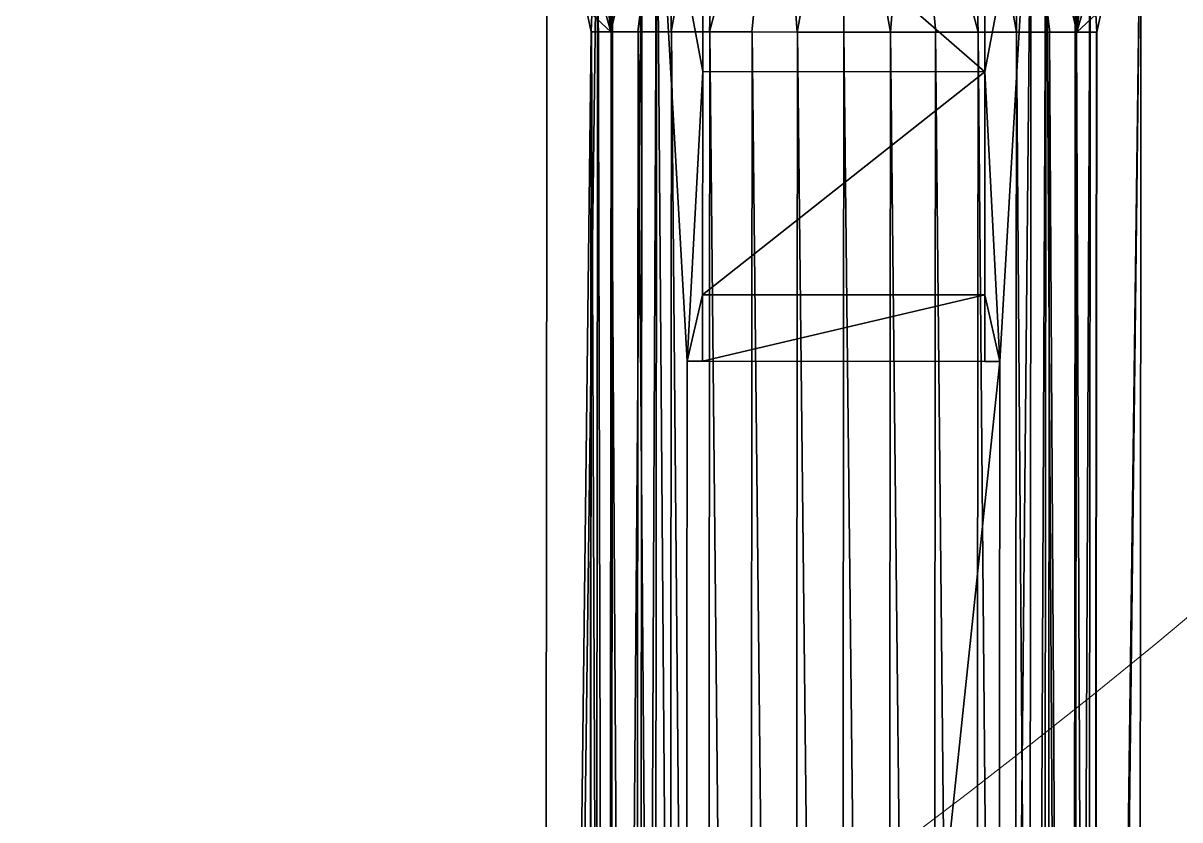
# Model space of a CAD drawing. Header units: inches. Extents: x 0 to 46333, y 12439 to 30520.
# Drawn here: x 18746.6 to 18902.7, y 16652.8 to 16760.4 of the extents above; entities that cross this region are included whole.
import ezdxf

# ---------------------------------------------------------------- set-up
doc = ezdxf.new("R2010")
doc.units = ezdxf.units.IN
doc.header["$MEASUREMENT"] = 0
doc.layers.add('DLX_FL1_LUM', color=7, linetype='Continuous', true_color=0xffd400)
doc.layers.add('DOOR', color=2, linetype='Continuous', lineweight=0)
doc.layers.add('v.p', color=7, linetype='Continuous')

# ---------------------------------------------------------------- blocks, each defined once
blk = doc.blocks.new('first floor civil')
at = {"layer": 'DOOR', "color": 9}
blk.add_arc((601042.11, 123266.22), 900, 270, 0, dxfattribs=at)

msp = doc.modelspace()

# ---------------------------------------------------------------- linework, layer by layer
at = {"layer": 'DLX_FL1_LUM'}
for points in [[(18825.94, 16759.2, 0), (18833.82, 16793.81, 0)], [(18833.82, 16793.81, 0), (18825.94, 16759.2, 0)], [(18833.82, 16793.81, 0), (18829.58, 16759.2, 0)], [(18829.58, 16759.2, 0), (18833.82, 16793.81, 0)], [(18833.82, 16793.81, 0), (18834.06, 16759.19, 0)], [(18834.06, 16759.19, 0), (18833.82, 16793.81, 0)], [(18834.06, 16759.19, 0), (18840.36, 16793.81, 0)], [(18840.36, 16793.81, 0), (18834.06, 16759.19, 0)], [(18839.24, 16759.19, 0), (18840.36, 16793.81, 0)], [(18840.36, 16793.81, 0), (18839.24, 16759.19, 0)], [(18848.47, 16793.8, 0), (18839.24, 16759.19, 0)], [(18839.24, 16759.19, 0), (18848.47, 16793.8, 0)], [(18848.47, 16793.8, 0), (18844.97, 16759.18, 0)], [(18844.97, 16759.18, 0), (18848.47, 16793.8, 0)], [(18851.08, 16759.17, 0), (18848.47, 16793.8, 0)], [(18848.47, 16793.8, 0), (18851.08, 16759.17, 0)], [(18857.41, 16793.79, 0), (18851.08, 16759.17, 0)], [(18851.08, 16759.17, 0), (18857.41, 16793.79, 0)], [(18857.41, 16793.79, 0), (18857.37, 16759.17, 0)], [(18857.37, 16759.17, 0), (18857.41, 16793.79, 0)], [(18857.41, 16793.79, 0), (18863.67, 16759.16, 0)], [(18863.67, 16759.16, 0), (18857.41, 16793.79, 0)], [(18863.67, 16759.16, 0), (18866.34, 16793.78, 0)], [(18866.34, 16793.78, 0), (18863.67, 16759.16, 0)], [(18866.34, 16793.78, 0), (18869.77, 16759.16, 0)], [(18866.34, 16793.78, 0), (18875.5, 16759.15, 0)], [(18869.77, 16759.16, 0), (18866.34, 16793.78, 0)], [(18875.5, 16759.15, 0), (18866.34, 16793.78, 0)], [(18875.5, 16759.15, 0), (18874.45, 16793.77, 0)], [(18874.45, 16793.77, 0), (18880.68, 16759.15, 0)], [(18874.45, 16793.77, 0), (18875.5, 16759.15, 0)], [(18880.68, 16759.15, 0), (18874.45, 16793.77, 0)], [(18880.68, 16759.15, 0), (18880.99, 16793.77, 0)], [(18880.99, 16793.77, 0), (18880.68, 16759.15, 0)], [(18888.8, 16759.14, 0), (18880.99, 16793.77, 0)], [(18880.99, 16793.77, 0), (18885.16, 16759.14, 0)], [(18880.99, 16793.77, 0), (18888.8, 16759.14, 0)], [(18885.16, 16759.14, 0), (18880.99, 16793.77, 0)], [(18817.31, 16786.95, 0), (18816.74, 16207.6, 0)], [(18816.74, 16207.6, 0), (18817.31, 16786.95, 0)], [(18824.16, 16786.94, 0), (18816.74, 16207.6, 0)], [(18816.74, 16207.6, 0), (18824.16, 16786.94, 0)], [(18817.31, 16786.95, 0), (18823.26, 16759.2, 0)], [(18823.26, 16759.2, 0), (18817.31, 16786.95, 0)], [(18823.6, 16207.6, 0), (18824.16, 16786.94, 0)], [(18824.16, 16786.94, 0), (18823.6, 16207.6, 0)], [(18824.16, 16786.94, 0), (18825.6, 16207.59, 0)], [(18825.6, 16207.59, 0), (18824.16, 16786.94, 0)], [(18830.13, 16786.94, 0), (18825.6, 16207.59, 0)], [(18826.17, 16786.94, 0), (18825.6, 16207.59, 0)], [(18825.6, 16207.59, 0), (18830.13, 16786.94, 0)], [(18825.6, 16207.59, 0), (18826.17, 16786.94, 0)], [(18829.57, 16207.59, 0), (18830.13, 16786.94, 0)], [(18830.13, 16786.94, 0), (18829.57, 16207.59, 0)], [(18832.14, 16786.93, 0), (18829.57, 16207.59, 0)], [(18829.57, 16207.59, 0), (18832.14, 16786.93, 0)], [(18832.14, 16786.93, 0), (18831.57, 16207.59, 0)], [(18831.57, 16207.59, 0), (18832.14, 16786.93, 0)], [(18832.14, 16786.93, 0), (18836.23, 16714.76, 0)], [(18838.32, 16753.85, 0), (18832.14, 16786.93, 0)], [(18832.14, 16786.93, 0), (18838.32, 16753.85, 0)], [(18832.14, 16786.93, 0), (18835.83, 16309.82, 0)], [(18836.23, 16714.76, 0), (18832.14, 16786.93, 0)], [(18835.83, 16309.82, 0), (18832.14, 16786.93, 0)], [(18838.32, 16753.85, 0), (18838.35, 16786.93, 0)], [(18838.35, 16786.93, 0), (18838.32, 16753.85, 0)], [(18876.41, 16753.81, 0), (18838.35, 16786.93, 0)], [(18838.35, 16786.93, 0), (18876.41, 16753.81, 0)], [(18876.44, 16786.89, 0), (18876.41, 16753.81, 0)], [(18876.41, 16753.81, 0), (18876.44, 16786.89, 0)], [(18882.66, 16786.88, 0), (18876.41, 16753.81, 0)], [(18876.41, 16753.81, 0), (18882.66, 16786.88, 0)], [(18882.66, 16786.88, 0), (18878.04, 16309.78, 0)], [(18878.04, 16309.78, 0), (18882.66, 16786.88, 0)], [(18878.43, 16714.72, 0), (18882.66, 16786.88, 0)], [(18882.66, 16786.88, 0), (18878.43, 16714.72, 0)], [(18882.09, 16207.54, 0), (18882.66, 16786.88, 0)], [(18882.09, 16207.54, 0), (18884.66, 16786.88, 0)], [(18882.66, 16786.88, 0), (18882.09, 16207.54, 0)], [(18884.66, 16786.88, 0), (18882.09, 16207.54, 0)], [(18884.1, 16207.54, 0), (18884.66, 16786.88, 0)], [(18884.66, 16786.88, 0), (18884.1, 16207.54, 0)], [(18884.66, 16786.88, 0), (18888.07, 16207.53, 0)], [(18888.07, 16207.53, 0), (18884.66, 16786.88, 0)], [(18890.64, 16786.88, 0), (18888.07, 16207.53, 0)], [(18888.63, 16786.88, 0), (18888.07, 16207.53, 0)], [(18888.07, 16207.53, 0), (18890.64, 16786.88, 0)], [(18888.07, 16207.53, 0), (18888.63, 16786.88, 0)], [(18890.64, 16786.88, 0), (18890.07, 16207.53, 0)], [(18890.07, 16207.53, 0), (18890.64, 16786.88, 0)], [(18897.49, 16786.87, 0), (18890.07, 16207.53, 0)], [(18890.07, 16207.53, 0), (18897.49, 16786.87, 0)], [(18890.98, 16235.27, 0), (18897.49, 16786.87, 0)], [(18897.49, 16786.87, 0), (18890.98, 16235.27, 0)], [(18897.49, 16786.87, 0), (18891.49, 16759.14, 0)], [(18891.49, 16759.14, 0), (18897.49, 16786.87, 0)], [(18896.93, 16207.52, 0), (18897.49, 16786.87, 0)], [(18897.49, 16786.87, 0), (18896.93, 16207.52, 0)], [(18826.81, 16783.18, 0), (18825.94, 16759.2, 0)], [(18825.94, 16759.2, 0), (18826.81, 16783.18, 0)], [(18887.98, 16783.12, 0), (18888.8, 16759.14, 0)], [(18888.8, 16759.14, 0), (18887.98, 16783.12, 0)], [(18825.5, 16777.81, 0), (18825.94, 16759.2, 0)], [(18825.94, 16759.2, 0), (18825.5, 16777.81, 0)], [(18889.28, 16777.75, 0), (18888.8, 16759.14, 0)], [(18888.8, 16759.14, 0), (18889.28, 16777.75, 0)], [(18824.48, 16772.38, 0), (18825.94, 16759.2, 0)], [(18825.94, 16759.2, 0), (18824.48, 16772.38, 0)], [(18890.28, 16772.31, 0), (18888.8, 16759.14, 0)], [(18888.8, 16759.14, 0), (18890.28, 16772.31, 0)], [(18823.77, 16766.95, 0), (18825.94, 16759.2, 0)], [(18825.94, 16759.2, 0), (18823.77, 16766.95, 0)], [(18890.99, 16766.88, 0), (18888.8, 16759.14, 0)], [(18888.8, 16759.14, 0), (18890.99, 16766.88, 0)], [(18823.35, 16761.6, 0), (18823.26, 16759.2, 0)], [(18823.26, 16759.2, 0), (18823.35, 16761.6, 0)], [(18823.35, 16761.6, 0), (18825.94, 16759.2, 0)], [(18825.94, 16759.2, 0), (18823.35, 16761.6, 0)], [(18888.8, 16759.14, 0), (18891.39, 16761.54, 0)], [(18891.39, 16761.54, 0), (18888.8, 16759.14, 0)], [(18891.49, 16759.14, 0), (18891.39, 16761.54, 0)], [(18891.39, 16761.54, 0), (18891.49, 16759.14, 0)], [(18823.26, 16759.2, 0), (18816.74, 16207.6, 0)], [(18816.74, 16207.6, 0), (18823.26, 16759.2, 0)], [(18823.26, 16759.2, 0), (18822.75, 16235.34, 0)], [(18822.75, 16235.34, 0), (18823.26, 16759.2, 0)], [(18822.78, 16235.34, 0), (18823.26, 16759.2, 0)], [(18823.29, 16759.2, 0), (18822.78, 16235.34, 0)], [(18823.26, 16759.2, 0), (18822.78, 16235.34, 0)], [(18822.78, 16235.34, 0), (18823.29, 16759.2, 0)], [(18823.29, 16759.2, 0), (18823.26, 16759.2, 0)], [(18823.26, 16759.2, 0), (18825.94, 16759.2, 0)], [(18823.26, 16759.2, 0), (18823.29, 16759.2, 0)], [(18825.94, 16759.2, 0), (18823.26, 16759.2, 0)], [(18825.98, 16759.2, 0), (18823.29, 16759.2, 0)], [(18823.29, 16759.2, 0), (18825.94, 16759.2, 0)], [(18825.94, 16759.2, 0), (18823.29, 16759.2, 0)], [(18823.29, 16759.2, 0), (18825.47, 16235.33, 0)], [(18825.47, 16235.33, 0), (18823.29, 16759.2, 0)], [(18823.29, 16759.2, 0), (18825.98, 16759.2, 0)], [(18825.47, 16235.33, 0), (18825.98, 16759.2, 0)], [(18825.98, 16759.2, 0), (18825.47, 16235.33, 0)], [(18825.94, 16759.2, 0), (18825.98, 16759.2, 0)], [(18825.98, 16759.2, 0), (18825.94, 16759.2, 0)], [(18825.94, 16759.2, 0), (18829.58, 16759.2, 0)], [(18829.58, 16759.2, 0), (18825.94, 16759.2, 0)], [(18829.62, 16759.2, 0), (18825.98, 16759.2, 0)], [(18825.98, 16759.2, 0), (18829.58, 16759.2, 0)], [(18829.58, 16759.2, 0), (18825.98, 16759.2, 0)], [(18825.98, 16759.2, 0), (18829.11, 16235.33, 0)], [(18829.11, 16235.33, 0), (18825.98, 16759.2, 0)], [(18825.98, 16759.2, 0), (18829.62, 16759.2, 0)], [(18829.11, 16235.33, 0), (18829.62, 16759.2, 0)], [(18829.62, 16759.2, 0), (18829.11, 16235.33, 0)], [(18829.58, 16759.2, 0), (18834.06, 16759.19, 0)], [(18829.62, 16759.2, 0), (18829.58, 16759.2, 0)], [(18829.58, 16759.2, 0), (18829.62, 16759.2, 0)], [(18834.06, 16759.19, 0), (18829.58, 16759.2, 0)], [(18834.06, 16759.19, 0), (18829.62, 16759.2, 0)], [(18834.09, 16759.19, 0), (18829.62, 16759.2, 0)], [(18829.62, 16759.2, 0), (18834.06, 16759.19, 0)], [(18829.62, 16759.2, 0), (18833.58, 16235.33, 0)], [(18833.58, 16235.33, 0), (18829.62, 16759.2, 0)], [(18829.62, 16759.2, 0), (18834.09, 16759.19, 0)], [(18833.58, 16235.33, 0), (18834.09, 16759.19, 0)], [(18834.09, 16759.19, 0), (18833.58, 16235.33, 0)], [(18834.06, 16759.19, 0), (18834.09, 16759.19, 0)], [(18834.06, 16759.19, 0), (18839.24, 16759.19, 0)], [(18834.09, 16759.19, 0), (18834.06, 16759.19, 0)], [(18839.24, 16759.19, 0), (18834.06, 16759.19, 0)], [(18839.24, 16759.19, 0), (18834.09, 16759.19, 0)], [(18839.27, 16759.19, 0), (18834.09, 16759.19, 0)], [(18834.09, 16759.19, 0), (18839.24, 16759.19, 0)], [(18834.09, 16759.19, 0), (18838.76, 16235.32, 0)], [(18838.76, 16235.32, 0), (18834.09, 16759.19, 0)], [(18834.09, 16759.19, 0), (18839.27, 16759.19, 0)], [(18838.76, 16235.32, 0), (18839.27, 16759.19, 0)], [(18839.27, 16759.19, 0), (18838.76, 16235.32, 0)], [(18839.24, 16759.19, 0), (18839.27, 16759.19, 0)], [(18839.24, 16759.19, 0), (18844.97, 16759.18, 0)], [(18839.27, 16759.19, 0), (18839.24, 16759.19, 0)], [(18844.97, 16759.18, 0), (18839.24, 16759.19, 0)], [(18844.97, 16759.18, 0), (18839.27, 16759.19, 0)], [(18844.99, 16759.18, 0), (18839.27, 16759.19, 0)], [(18839.27, 16759.19, 0), (18844.97, 16759.18, 0)], [(18839.27, 16759.19, 0), (18844.48, 16235.32, 0)], [(18844.48, 16235.32, 0), (18839.27, 16759.19, 0)], [(18839.27, 16759.19, 0), (18844.99, 16759.18, 0)], [(18844.48, 16235.32, 0), (18844.99, 16759.18, 0)], [(18844.99, 16759.18, 0), (18844.48, 16235.32, 0)], [(18844.97, 16759.18, 0), (18844.99, 16759.18, 0)], [(18844.97, 16759.18, 0), (18851.08, 16759.17, 0)], [(18844.99, 16759.18, 0), (18844.97, 16759.18, 0)], [(18851.08, 16759.17, 0), (18844.97, 16759.18, 0)], [(18851.08, 16759.17, 0), (18844.99, 16759.18, 0)], [(18851.09, 16759.17, 0), (18844.99, 16759.18, 0)], [(18844.99, 16759.18, 0), (18851.08, 16759.17, 0)], [(18844.99, 16759.18, 0), (18850.58, 16235.31, 0)], [(18850.58, 16235.31, 0), (18844.99, 16759.18, 0)], [(18844.99, 16759.18, 0), (18851.09, 16759.17, 0)], [(18850.58, 16235.31, 0), (18851.09, 16759.17, 0)], [(18851.09, 16759.17, 0), (18850.58, 16235.31, 0)], [(18851.08, 16759.17, 0), (18851.09, 16759.17, 0)], [(18851.08, 16759.17, 0), (18857.37, 16759.17, 0)], [(18851.09, 16759.17, 0), (18851.08, 16759.17, 0)], [(18857.37, 16759.17, 0), (18851.08, 16759.17, 0)], [(18857.37, 16759.17, 0), (18851.09, 16759.17, 0)], [(18857.37, 16759.17, 0), (18851.09, 16759.17, 0)], [(18851.09, 16759.17, 0), (18857.37, 16759.17, 0)], [(18851.09, 16759.17, 0), (18856.86, 16235.3, 0)], [(18856.86, 16235.3, 0), (18851.09, 16759.17, 0)], [(18851.09, 16759.17, 0), (18857.37, 16759.17, 0)], [(18856.86, 16235.3, 0), (18857.37, 16759.17, 0)], [(18857.37, 16759.17, 0), (18856.86, 16235.3, 0)], [(18857.37, 16759.17, 0), (18857.37, 16759.17, 0)], [(18857.37, 16759.17, 0), (18863.67, 16759.16, 0)], [(18863.66, 16759.16, 0), (18857.37, 16759.17, 0)], [(18857.37, 16759.17, 0), (18863.66, 16759.16, 0)], [(18863.66, 16759.16, 0), (18857.37, 16759.17, 0)], [(18857.37, 16759.17, 0), (18857.37, 16759.17, 0)], [(18863.67, 16759.16, 0), (18857.37, 16759.17, 0)], [(18857.37, 16759.17, 0), (18863.15, 16235.3, 0)], [(18863.15, 16235.3, 0), (18857.37, 16759.17, 0)], [(18857.37, 16759.17, 0), (18863.66, 16759.16, 0)], [(18863.15, 16235.3, 0), (18863.66, 16759.16, 0)], [(18863.66, 16759.16, 0), (18863.15, 16235.3, 0)], [(18863.67, 16759.16, 0), (18863.66, 16759.16, 0)], [(18869.75, 16759.16, 0), (18863.66, 16759.16, 0)], [(18863.66, 16759.16, 0), (18863.67, 16759.16, 0)], [(18863.66, 16759.16, 0), (18869.24, 16235.29, 0)], [(18869.24, 16235.29, 0), (18863.66, 16759.16, 0)], [(18863.66, 16759.16, 0), (18869.75, 16759.16, 0)], [(18863.67, 16759.16, 0), (18869.75, 16759.16, 0)], [(18869.75, 16759.16, 0), (18863.67, 16759.16, 0)], [(18863.67, 16759.16, 0), (18869.77, 16759.16, 0)], [(18869.77, 16759.16, 0), (18863.67, 16759.16, 0)], [(18869.24, 16235.29, 0), (18869.75, 16759.16, 0)], [(18869.75, 16759.16, 0), (18869.24, 16235.29, 0)], [(18875.48, 16759.15, 0), (18869.75, 16759.16, 0)], [(18869.75, 16759.16, 0), (18869.77, 16759.16, 0)], [(18869.77, 16759.16, 0), (18869.75, 16759.16, 0)], [(18869.75, 16759.16, 0), (18874.96, 16235.29, 0)], [(18874.96, 16235.29, 0), (18869.75, 16759.16, 0)], [(18869.75, 16759.16, 0), (18875.48, 16759.15, 0)], [(18869.77, 16759.16, 0), (18875.48, 16759.15, 0)], [(18875.48, 16759.15, 0), (18869.77, 16759.16, 0)], [(18869.77, 16759.16, 0), (18875.5, 16759.15, 0)], [(18875.5, 16759.15, 0), (18869.77, 16759.16, 0)], [(18874.96, 16235.29, 0), (18875.48, 16759.15, 0)], [(18875.48, 16759.15, 0), (18874.96, 16235.29, 0)], [(18880.65, 16759.15, 0), (18875.48, 16759.15, 0)], [(18875.48, 16759.15, 0), (18875.5, 16759.15, 0)], [(18875.5, 16759.15, 0), (18875.48, 16759.15, 0)], [(18875.48, 16759.15, 0), (18880.14, 16235.28, 0)], [(18880.14, 16235.28, 0), (18875.48, 16759.15, 0)], [(18875.48, 16759.15, 0), (18880.65, 16759.15, 0)], [(18875.5, 16759.15, 0), (18880.65, 16759.15, 0)], [(18880.65, 16759.15, 0), (18875.5, 16759.15, 0)], [(18875.5, 16759.15, 0), (18880.68, 16759.15, 0)], [(18880.68, 16759.15, 0), (18875.5, 16759.15, 0)], [(18880.14, 16235.28, 0), (18880.65, 16759.15, 0)], [(18880.65, 16759.15, 0), (18880.14, 16235.28, 0)], [(18885.13, 16759.14, 0), (18880.65, 16759.15, 0)], [(18880.65, 16759.15, 0), (18880.68, 16759.15, 0)], [(18880.68, 16759.15, 0), (18880.65, 16759.15, 0)], [(18880.65, 16759.15, 0), (18884.61, 16235.28, 0)], [(18884.61, 16235.28, 0), (18880.65, 16759.15, 0)], [(18880.65, 16759.15, 0), (18885.13, 16759.14, 0)], [(18880.68, 16759.15, 0), (18885.13, 16759.14, 0)], [(18885.13, 16759.14, 0), (18880.68, 16759.15, 0)], [(18880.68, 16759.15, 0), (18885.16, 16759.14, 0)], [(18885.16, 16759.14, 0), (18880.68, 16759.15, 0)], [(18884.61, 16235.28, 0), (18885.13, 16759.14, 0)], [(18885.13, 16759.14, 0), (18884.61, 16235.28, 0)], [(18888.76, 16759.14, 0), (18885.13, 16759.14, 0)], [(18885.13, 16759.14, 0), (18885.16, 16759.14, 0)], [(18885.16, 16759.14, 0), (18885.13, 16759.14, 0)], [(18885.13, 16759.14, 0), (18888.25, 16235.27, 0)], [(18888.25, 16235.27, 0), (18885.13, 16759.14, 0)], [(18885.13, 16759.14, 0), (18888.76, 16759.14, 0)], [(18885.16, 16759.14, 0), (18888.76, 16759.14, 0)], [(18888.76, 16759.14, 0), (18885.16, 16759.14, 0)], [(18885.16, 16759.14, 0), (18888.8, 16759.14, 0)], [(18888.8, 16759.14, 0), (18885.16, 16759.14, 0)], [(18888.25, 16235.27, 0), (18888.76, 16759.14, 0)], [(18888.76, 16759.14, 0), (18888.25, 16235.27, 0)], [(18891.45, 16759.14, 0), (18888.76, 16759.14, 0)], [(18888.76, 16759.14, 0), (18888.8, 16759.14, 0)], [(18888.8, 16759.14, 0), (18888.76, 16759.14, 0)], [(18888.76, 16759.14, 0), (18890.94, 16235.27, 0)], [(18890.94, 16235.27, 0), (18888.76, 16759.14, 0)], [(18888.76, 16759.14, 0), (18891.45, 16759.14, 0)], [(18888.8, 16759.14, 0), (18891.49, 16759.14, 0)], [(18891.45, 16759.14, 0), (18888.8, 16759.14, 0)], [(18888.8, 16759.14, 0), (18891.45, 16759.14, 0)], [(18891.49, 16759.14, 0), (18888.8, 16759.14, 0)], [(18890.94, 16235.27, 0), (18891.45, 16759.14, 0)], [(18891.45, 16759.14, 0), (18890.94, 16235.27, 0)], [(18891.45, 16759.14, 0), (18890.98, 16235.27, 0)], [(18890.98, 16235.27, 0), (18891.49, 16759.14, 0)], [(18891.49, 16759.14, 0), (18890.98, 16235.27, 0)], [(18890.98, 16235.27, 0), (18891.45, 16759.14, 0)], [(18891.49, 16759.14, 0), (18891.45, 16759.14, 0)], [(18891.45, 16759.14, 0), (18891.49, 16759.14, 0)], [(18838.32, 16753.85, 0), (18836.23, 16714.76, 0)], [(18836.23, 16714.76, 0), (18838.32, 16753.85, 0)], [(18838.29, 16723.71, 0), (18838.32, 16753.85, 0)], [(18838.29, 16723.71, 0), (18838.32, 16753.85, 0)], [(18838.32, 16753.85, 0), (18838.29, 16723.71, 0)], [(18838.29, 16723.71, 0), (18838.32, 16753.85, 0)], [(18838.32, 16753.85, 0), (18838.29, 16723.71, 0)], [(18838.32, 16753.85, 0), (18838.29, 16723.71, 0)], [(18876.41, 16753.81, 0), (18838.29, 16723.71, 0)], [(18838.29, 16723.71, 0), (18876.41, 16753.81, 0)], [(18838.32, 16753.85, 0), (18876.41, 16753.81, 0)], [(18838.32, 16753.85, 0), (18876.41, 16753.81, 0)], [(18876.41, 16753.81, 0), (18838.32, 16753.85, 0)], [(18838.32, 16753.85, 0), (18876.41, 16753.81, 0)], [(18876.41, 16753.81, 0), (18838.32, 16753.85, 0)], [(18838.32, 16753.85, 0), (18838.32, 16753.85, 0)], [(18838.32, 16753.85, 0), (18838.32, 16753.85, 0)], [(18876.41, 16753.81, 0), (18838.32, 16753.85, 0)], [(18876.41, 16753.81, 0), (18876.38, 16723.68, 0)], [(18876.41, 16753.81, 0), (18876.38, 16723.68, 0)], [(18876.38, 16723.68, 0), (18876.41, 16753.81, 0)], [(18876.41, 16753.81, 0), (18876.38, 16723.68, 0)], [(18876.38, 16723.68, 0), (18876.41, 16753.81, 0)], [(18876.38, 16723.68, 0), (18876.41, 16753.81, 0)], [(18876.41, 16753.81, 0), (18878.43, 16714.72, 0)], [(18878.43, 16714.72, 0), (18876.41, 16753.81, 0)], [(18876.41, 16753.81, 0), (18876.41, 16753.81, 0)], [(18876.41, 16753.81, 0), (18876.41, 16753.81, 0)], [(18838.29, 16723.71, 0), (18836.23, 16714.76, 0)], [(18836.23, 16714.76, 0), (18838.29, 16723.71, 0)], [(18838.29, 16723.71, 0), (18838.28, 16714.76, 0)], [(18838.28, 16714.76, 0), (18838.29, 16723.71, 0)], [(18838.28, 16714.76, 0), (18876.38, 16723.68, 0)], [(18876.38, 16723.68, 0), (18838.28, 16714.76, 0)], [(18876.38, 16723.68, 0), (18838.29, 16723.71, 0)], [(18876.38, 16723.68, 0), (18838.29, 16723.71, 0)], [(18838.29, 16723.71, 0), (18838.29, 16723.71, 0)], [(18838.29, 16723.71, 0), (18876.38, 16723.68, 0)], [(18876.38, 16723.68, 0), (18838.29, 16723.71, 0)], [(18838.29, 16723.71, 0), (18876.38, 16723.68, 0)], [(18838.29, 16723.71, 0), (18838.29, 16723.71, 0)], [(18838.29, 16723.71, 0), (18876.38, 16723.68, 0)], [(18876.37, 16714.72, 0), (18876.38, 16723.68, 0)], [(18876.38, 16723.68, 0), (18876.37, 16714.72, 0)], [(18876.38, 16723.68, 0), (18878.43, 16714.72, 0)], [(18878.43, 16714.72, 0), (18876.38, 16723.68, 0)], [(18876.38, 16723.68, 0), (18876.38, 16723.68, 0)], [(18876.38, 16723.68, 0), (18876.38, 16723.68, 0)], [(18836.23, 16714.76, 0), (18835.83, 16309.82, 0)], [(18835.83, 16309.82, 0), (18836.23, 16714.76, 0)], [(18835.83, 16309.82, 0), (18878.43, 16714.72, 0)], [(18878.43, 16714.72, 0), (18835.83, 16309.82, 0)], [(18838.28, 16714.76, 0), (18836.23, 16714.76, 0)], [(18836.23, 16714.76, 0), (18876.37, 16714.72, 0)], [(18876.37, 16714.72, 0), (18836.23, 16714.76, 0)], [(18836.23, 16714.76, 0), (18878.43, 16714.72, 0)], [(18878.43, 16714.72, 0), (18836.23, 16714.76, 0)], [(18836.23, 16714.76, 0), (18838.28, 16714.76, 0)], [(18838.28, 16714.76, 0), (18876.37, 16714.72, 0)], [(18876.37, 16714.72, 0), (18838.28, 16714.76, 0)], [(18878.43, 16714.72, 0), (18876.37, 16714.72, 0)], [(18876.37, 16714.72, 0), (18878.43, 16714.72, 0)], [(18878.04, 16309.78, 0), (18878.43, 16714.72, 0)], [(18878.43, 16714.72, 0), (18878.04, 16309.78, 0)]]:
    msp.add_polyline3d(points, dxfattribs=at)

# ---------------------------------------------------------------- block references
at = {"layer": 'v.p', "color": 1, "linetype": 'Continuous'}
msp.add_blockref('first floor civil', (-582715.15, -105895.12), dxfattribs=at)

doc.saveas('drawing.dxf')
